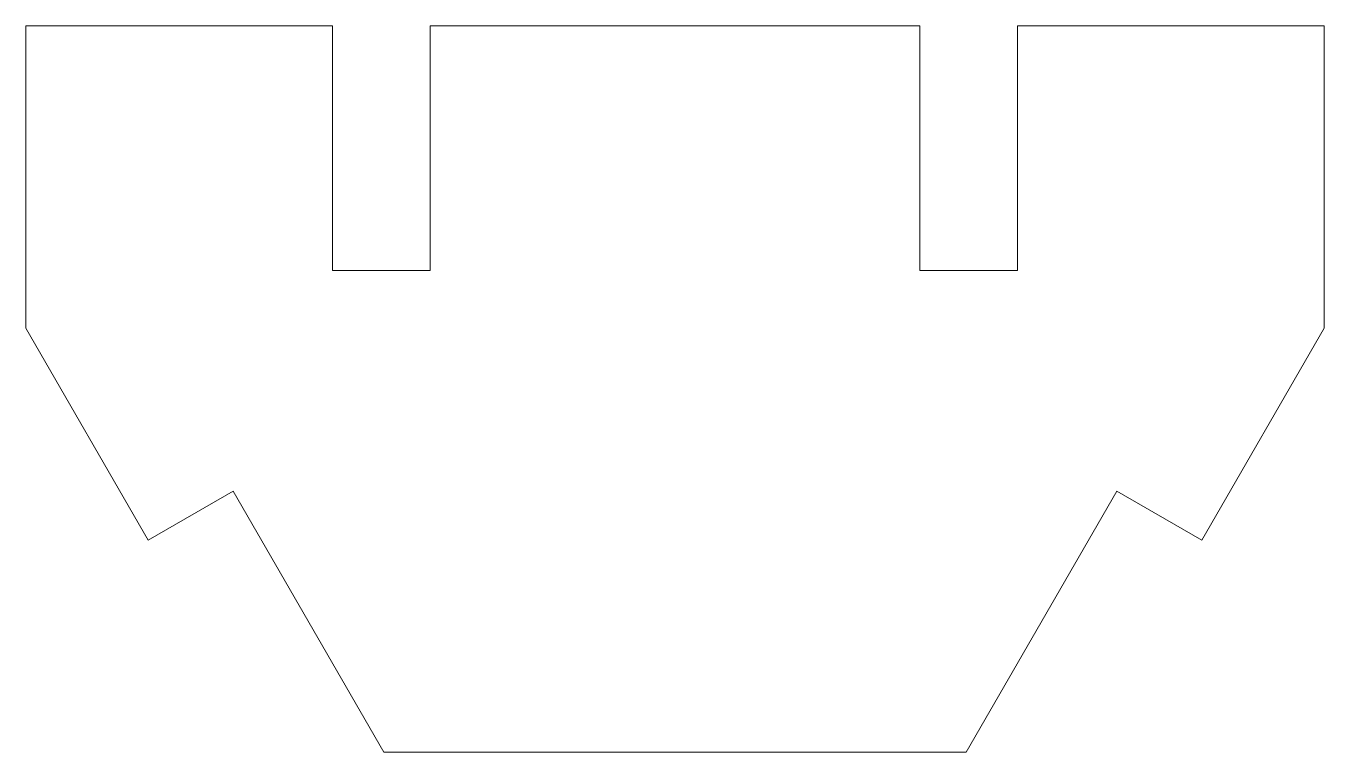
# Model space of a CAD drawing. Header units: inches. Extents: x 61.5 to 114.6, y 141.2 to 170.8.
import ezdxf

# ---------------------------------------------------------------- set-up
doc = ezdxf.new("R2010")
doc.units = ezdxf.units.IN
doc.header["$MEASUREMENT"] = 0

# ---------------------------------------------------------------- blocks, each defined once
blk = doc.blocks.new('block 2')
at = {"color": 7, "lineweight": 15, "true_color": 0xffffff}
blk.add_lwpolyline([(106.126, 151.816), (99.971, 141.155)], dxfattribs=at)
blk = doc.blocks.new('block 3')
at = {"color": 7, "lineweight": 15, "true_color": 0xffffff}
blk.add_lwpolyline([(99.971, 141.155), (76.163, 141.155)], dxfattribs=at)
blk = doc.blocks.new('block 4')
at = {"color": 7, "lineweight": 15, "true_color": 0xffffff}
blk.add_lwpolyline([(76.163, 141.155), (70.009, 151.816)], dxfattribs=at)
blk = doc.blocks.new('block 5')
at = {"color": 7, "lineweight": 15, "true_color": 0xffffff}
blk.add_lwpolyline([(70.009, 151.816), (66.545, 149.816)], dxfattribs=at)
blk = doc.blocks.new('block 6')
at = {"color": 7, "lineweight": 15, "true_color": 0xffffff}
blk.add_lwpolyline([(66.545, 149.816), (61.545, 158.476)], dxfattribs=at)
blk = doc.blocks.new('block 7')
at = {"color": 7, "lineweight": 15, "true_color": 0xffffff}
blk.add_lwpolyline([(61.545, 158.476), (61.545, 170.828)], dxfattribs=at)
blk = doc.blocks.new('block 8')
at = {"color": 7, "lineweight": 15, "true_color": 0xffffff}
blk.add_lwpolyline([(74.067, 170.828), (74.067, 160.828)], dxfattribs=at)
blk = doc.blocks.new('block 9')
at = {"color": 7, "lineweight": 15, "true_color": 0xffffff}
blk.add_lwpolyline([(74.067, 160.828), (78.067, 160.828)], dxfattribs=at)
blk = doc.blocks.new('block 10')
at = {"color": 7, "lineweight": 15, "true_color": 0xffffff}
blk.add_lwpolyline([(78.067, 160.828), (78.067, 170.828)], dxfattribs=at)
blk = doc.blocks.new('block 11')
at = {"color": 7, "lineweight": 15, "true_color": 0xffffff}
blk.add_lwpolyline([(98.067, 170.828), (98.067, 160.828)], dxfattribs=at)
blk = doc.blocks.new('block 12')
at = {"color": 7, "lineweight": 15, "true_color": 0xffffff}
blk.add_lwpolyline([(98.067, 160.828), (102.067, 160.828)], dxfattribs=at)
blk = doc.blocks.new('block 13')
at = {"color": 7, "lineweight": 15, "true_color": 0xffffff}
blk.add_lwpolyline([(102.067, 160.828), (102.067, 170.828)], dxfattribs=at)
blk = doc.blocks.new('block 14')
at = {"color": 7, "lineweight": 15, "true_color": 0xffffff}
blk.add_lwpolyline([(114.59, 170.828), (102.067, 170.828)], dxfattribs=at)
blk = doc.blocks.new('block 15')
at = {"color": 7, "lineweight": 15, "true_color": 0xffffff}
blk.add_lwpolyline([(114.59, 170.828), (114.59, 158.476)], dxfattribs=at)
blk = doc.blocks.new('block 16')
at = {"color": 7, "lineweight": 15, "true_color": 0xffffff}
blk.add_lwpolyline([(114.59, 158.476), (109.59, 149.816)], dxfattribs=at)
blk = doc.blocks.new('block 17')
at = {"color": 7, "lineweight": 15, "true_color": 0xffffff}
blk.add_lwpolyline([(109.59, 149.816), (106.126, 151.816)], dxfattribs=at)
blk = doc.blocks.new('block 18')
at = {"color": 7, "lineweight": 15, "true_color": 0xffffff}
blk.add_lwpolyline([(74.067, 170.828), (61.545, 170.828)], dxfattribs=at)
blk = doc.blocks.new('block 19')
at = {"color": 7, "lineweight": 15, "true_color": 0xffffff}
blk.add_lwpolyline([(98.067, 170.828), (78.067, 170.828)], dxfattribs=at)

msp = doc.modelspace()

# ---------------------------------------------------------------- block references
for name in ['block 7', 'block 18', 'block 8', 'block 10', 'block 19', 'block 11', 'block 13', 'block 14', 'block 15', 'block 9', 'block 12', 'block 6', 'block 16', 'block 5', 'block 4', 'block 2', 'block 17', 'block 3']:
    msp.add_blockref(name, (0, 0))

doc.saveas('drawing.dxf')
